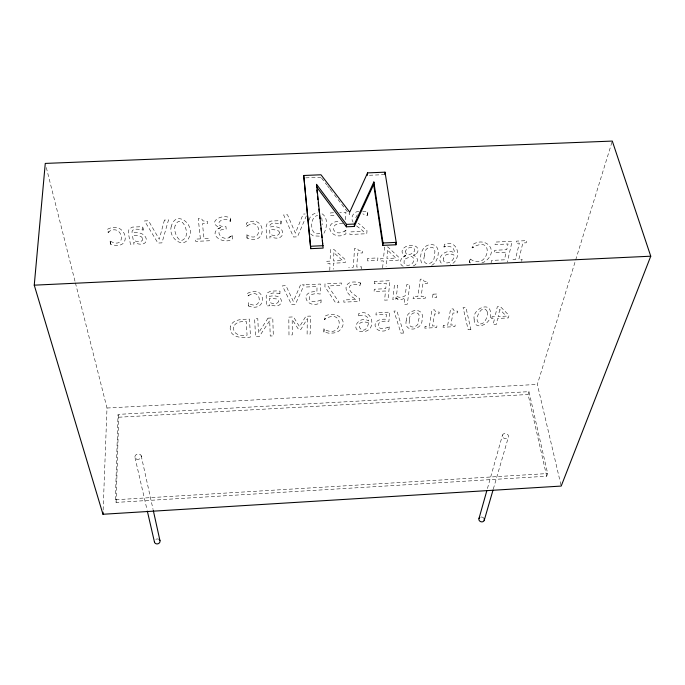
<?xml version="1.0" encoding="UTF-8"?>
<svg xmlns="http://www.w3.org/2000/svg" width="685" height="685" viewBox="0 0 685 685"><rect width="100%" height="100%" fill="white"/><g stroke="black" fill="none" stroke-linecap="round" stroke-linejoin="round"><path stroke-width="0.51" stroke-dasharray="3.42 2.57" d="M247.071 238.14L246.865 234.45L247.071 238.14C268.186 246.694 266.422 212.812 246.257 223.199L246.429 226.41C261.798 214.987 263.408 244.879 247.105 234.998M323.885 332.114L323.919 328.783L324.219 329.305C343.801 339.923 344.606 306.495 324.279 319.501L324.373 316.581C334.366 309.877 350.549 319.715 339.537 330.53A9.667 6.002 -6.2 0 1 333.809 332.978L329.108 333.227L323.885 332.114L324.219 329.305M248.527 306.015L248.347 302.787L248.527 306.015C267.989 313.413 266.397 283.967 247.799 293.197L247.953 295.954C262.115 285.91 263.622 311.821 248.569 303.318M321.102 299.893L321.025 302.582C306.52 310.433 297.992 290.466 316.915 291.69L317.027 286.501L306.092 287.024L306.118 284.712L320.469 284.027L320.203 294.07C316.35 293.283 307.659 293.368 309.654 299.55C312.12 303.575 317.677 301.272 321.102 299.893L320.803 299.371L319.707 300.458M115.388 499.767L118.034 414.391L528.957 391.657L547.658 473.54L546.681 476.212L116.116 502.405L115.388 499.767L547.658 473.54M116.116 502.405L118.71 417.225L118.034 414.391M329.768 270.387L330.024 263.34L326.848 263.494L326.916 261.268L330.101 261.122L330.521 249.588L333.869 249.434L345.403 259.718L345.249 262.638L333.467 263.186L333.227 269.222M103.127 510.008L106.997 408.029L75.35 282.614M395.93 298.138L395.947 297.598L397.934 299.276L400.442 299.593L402.96 299.028L404.963 297.71L404.133 304.354L407.31 304.2L409.81 284.626L406.565 284.78L405.212 295.672C402.789 297.538 398.953 298.026 396.427 296.1L397.668 285.208L394.423 285.362L392.83 299.747L395.759 299.61L395.93 298.138L397.934 299.276M345.54 219.679L345.925 212.23L339.743 212.496M342.894 223.695C338.775 222.702 331.797 224.689 333.826 230.22C336.061 234.63 342.902 232.943 345.779 230.194L345.942 233.859C332.362 242.207 320.931 222.522 339.34 221.127M280.918 224.046L281.073 221.127L278.238 220.75L270.917 221.067L267.27 223.027L266.114 226.795L266.499 238.2L269.984 238.046L269.933 236.291C285.868 244.348 288.197 223.438 269.65 227.077C269.359 221.469 277.639 223.233 280.918 224.046L281.073 221.127M349.71 212.179L349.573 214.61L332.653 192.536M279.891 293.685L280.028 291.176L277.408 290.868L270.635 291.193L267.253 292.906L266.182 296.143L266.533 305.938L269.77 305.775L269.719 304.268C284.369 311.41 286.347 292.666 269.462 296.357C269.368 291.348 276.911 293.146 279.891 293.685L280.028 291.176M361.415 268.905L361.56 266.825L356.765 267.047L357.681 253.15L362.553 252.928L362.69 251.001L358.657 250.573L357.33 248.295L354.522 248.424L353.349 267.21L348.656 267.424M358.538 315.913L358.709 313.567C372.965 307.882 377.392 331.052 363.041 331.677C348.614 331.574 358.709 314.518 368.667 320.957C368.958 315.657 362.536 314.115 358.538 315.913L358.623 315.374L360.019 315.502M382.615 267.904L383.283 260.865L380.132 261.011L380.329 258.793L383.497 258.647L384.585 247.122L387.916 246.968L398.73 257.243L398.405 260.163L386.7 260.711L386.109 266.739M445.627 246.549L444.008 247.011L444.068 246.463C448.581 245.376 455.26 246.951 454.198 252.945C447.091 247.473 434.102 258.151 442.656 264.436M389.268 326.856L388.994 329.357C374.318 336.737 368.222 317.977 385.903 319.236L386.408 314.415L375.954 314.937L376.159 312.788L389.868 312.103L388.857 321.445C385.133 320.811 377.067 320.708 378.394 326.574C380.663 330.435 386.023 328.029 389.268 326.856L388.96 326.343L387.898 327.387M362.622 211.143L367.811 212.187L367.365 215.458L362.819 213.883M360.344 282.896L359.95 285.705C356.825 284.189 352.124 283.239 349.65 286.313C347.946 292.444 356.097 295.381 359.736 298.728L359.548 301.383L343.836 302.154L343.956 299.979L356.5 299.362C340.856 292.632 343.253 278.187 360.344 282.896L359.95 285.705M470.818 262.997L469.319 262.475L469.824 258.699C488.122 272.664 496.488 233.063 472.102 247.884L472.744 244.502C485.596 236.188 499.117 250.153 485.999 260.788A10.438 6.739 -13.6 0 1 481.889 262.954M367.365 215.458L367.811 212.187M444.008 247.011L444.445 244.297C459.027 239.039 462.178 260.24 450.362 264.684M491.102 262.817L491.616 260.411L504.417 259.812L506.164 252.174L494.142 252.731L494.673 250.273L506.729 249.717L508.047 243.971L495.024 244.571L495.563 242.062L512.14 241.308L507.311 262.055M521.593 261.387L522.116 259.315L518.802 259.469L522.852 242.961L526.217 242.807L526.748 240.641L516.481 241.111L515.968 243.269L519.341 243.115L515.36 259.624L512.046 259.786M469.319 262.475L470.201 259.221M355.772 217.761L357.322 214.842M487.437 488.533L502.516 434.975M493.328 489.004L508.373 437.218A3.142 2.56 15.6 0 0 504.871 433.502A3.142 2.56 15.6 0 0 503.09 437.578A3.142 2.56 15.6 0 0 508.373 437.218M247.953 295.954L249.023 295.389M546.681 476.212L528.101 394.5L528.957 391.657M472.102 247.884L473.737 247.002M560.964 485.031L537.34 384.413L611.979 142.095M246.429 226.41L247.585 225.767M309.098 220.039C309.86 215.972 313.516 212.907 317.677 212.984M230.383 221.435L230.383 218.172C222.634 213.018 205.748 222.428 220.399 227.84L220.399 227.497C206.031 234.21 224.252 245.572 232.617 238.817L232.112 235.135C224.226 244.99 210.449 228.876 226.161 229.158L225.964 226.641C211.528 227.146 221.897 214.619 230.383 221.435L230.383 218.172M143.105 230.092L142.84 227.163L139.877 226.778L132.428 227.103L128.985 229.073L128.352 232.849L130.433 244.288L133.977 244.125L133.669 242.362C151.71 250.385 149.818 229.175 132.025 233.131C130.963 227.369 140.031 229.364 143.105 230.092L142.84 227.163M324.279 319.501L325.7 318.722M108.144 232.48L108.376 231.907C123.026 222.017 127.521 250.736 110.105 241.086L109.917 240.529L110.533 244.237C134.054 251.926 126.597 219.311 107.485 229.261L108.144 232.48L109.223 231.838M306.392 215.809L297.478 236.822L293.497 237.001L283.65 214.919L287.503 214.756L295.389 233.165L303.181 214.08L305.193 213.985M323.945 233.277C327.13 227.514 328.346 217.248 321.667 213.532M415.53 254.443L413.612 254.914L413.689 255.539C417.251 254.486 420.136 249.331 416.403 246.78A7.638 5.086 -10.7 0 0 412.473 245.47C408.714 245.239 404.047 246.3 402.369 250.068A8.845 5.891 -10.7 0 0 402.831 253.938L405.589 255.942C400.605 256.832 397.925 264.29 403.431 266.405M403.431 257.063L405.494 255.488L405.589 255.942M413.295 265.934C417.953 264.376 419.237 256.875 413.689 255.539M431.636 265.378C439.025 261.97 442.065 244.202 430.933 244.588C421.532 244.708 417.781 258.51 422.833 265.009M319.835 233.225C309.714 237.704 309.115 216.434 317.626 215.535M229.055 237.147L232.395 235.683M344.598 231.367L346.105 230.734M218.549 228.61L220.399 227.84M358.837 211.297C353.571 211.562 349.881 217.71 353.135 222.24M319.313 236.128L313.276 235.88L310.562 233.919M106.997 408.029L537.34 384.413M118.71 417.225L528.101 394.5M333.552 212.761L330.461 212.898L330.367 215.595L335.273 215.381M305.733 177.869L320.931 177.252M369.446 175.266L383.78 174.675M356.611 225.922L363.521 231.35L349.992 231.95L349.855 234.475L366.783 233.722L367.014 230.631L358.255 223.156M321.582 178.1L326.788 184.89M327.439 185.738L329.391 188.289M330.042 189.137L331.994 191.689M321.744 217.761L322.541 224.629M46.315 167.56L75.085 281.578M134.996 457.546L147.138 510.239M141.196 455.748L153.089 509.546M110.105 241.086L110.533 244.237M481.127 517.029A2.783 2.389 18.2 0 1 483.704 518.065M155.82 539.378A2.843 2.466 -16.5 0 1 158.629 539.172M443.46 258.579C442.878 267.15 455.808 261.61 453.855 254.931C450.285 253.073 444.068 253.758 443.46 258.579M405.623 251.07L405.905 253.313L407.78 255.145C410.443 254.161 415.384 253.056 414.476 249.203L413.671 248.244C410.931 246.737 406.333 247.653 405.623 251.07M307.282 318.739L307.111 334.16L310.177 334.006L310.451 316.059L305.878 316.282L299.542 326.685L293.471 316.898L288.805 317.138L288.993 335.085L292.281 334.914L292.187 319.493L298.737 329.725L300.741 329.622L307.282 318.739M487.326 311.829C489.039 316.804 481.521 329.648 477.342 321.102C475.467 316.059 483.259 303.044 487.326 311.829M474.148 319.099C473.789 332.405 492.455 323.534 490.494 313.833C491.136 300.244 471.982 309.192 474.148 319.099M325.007 283.804L324.921 286.75L335.444 302.565L339.092 302.385L327.995 285.97L341.455 285.328L341.567 283.016L325.007 283.804M142.771 238.705L142.72 239.973L140.93 241.514L136.067 241.334L133.25 240.041L132.428 235.392C135.776 235.828 141.341 234.621 142.771 238.705M171.378 226.05C167.482 238.38 185.078 251.01 189.736 235.64C193.983 223.027 175.814 210.201 171.378 226.05M333.878 252.774L333.552 260.959L342.568 260.54L333.878 252.774M233.731 327.028C232.249 334.691 241.471 336.378 247.071 335.196L246.232 321.351C241.711 321.47 235.126 321.659 233.731 327.028M230.288 326.711C228.781 337.765 242.91 338.527 250.504 337.037L249.486 319.09C242.91 319.45 232.669 318.696 230.288 326.711M368.53 323.183C364.223 341.233 349.752 317.814 368.53 322.669L368.53 323.183M175.206 225.416C172.637 231.967 180.455 247.859 186.003 236.085C188.563 229.526 180.746 213.694 175.206 225.416M409.664 320.118C406.333 330.358 420.008 328.329 418.689 319.69C422.183 309.303 408.286 311.307 409.664 320.118M406.308 320.289C403.097 333.561 422.953 330.564 422.046 319.518C425.573 305.981 405.22 308.986 406.308 320.289M367.802 258.399L367.605 260.916L377.675 260.454L377.897 257.928L367.802 258.399M424.494 255.736C420.564 267.51 435.609 265.266 434.187 255.317C438.297 243.355 422.996 245.564 424.494 255.736M374.455 281.449L374.258 283.77L386.289 283.196L385.741 288.693L374.275 289.241L374.078 291.527L385.509 290.979L384.585 300.158L387.95 299.987L389.97 280.704L374.455 281.449M387.727 250.308L386.922 258.485L395.879 258.074L387.727 250.308M413.355 296.828L413.098 298.754L425.402 298.155L425.685 296.228L421.104 296.451L422.945 283.564L427.594 283.342L427.86 281.561L424.049 281.167L422.945 279.069L420.265 279.197L417.841 296.614L413.355 296.828M425.085 326.377L424.811 328.166L436.662 327.567L436.961 325.769L432.543 325.992L434.478 314.004L438.957 313.781L439.239 312.12L435.574 311.778L434.547 309.825L431.961 309.954L429.401 326.154L425.085 326.377M433.023 294.182L432.458 297.812L436.508 297.615L437.09 293.985L433.023 294.182M443.366 325.443L443.058 327.242L454.883 326.642L455.225 324.844L450.816 325.067L453.008 313.079L457.477 312.857L457.794 311.195L454.146 310.844L453.162 308.892L450.584 309.021L447.682 325.229L443.366 325.443M279.343 232.643L279.12 233.91C276.997 236.873 272.433 235.7 269.856 233.97L269.719 229.338L277.331 230.126L279.095 231.521L279.343 232.643M278.444 301.066L278.23 302.154C276.183 304.748 272.108 303.729 269.65 302.273L269.522 298.3L276.577 298.925L278.213 300.107L278.444 301.066M492.095 316.838L491.659 318.756L494.544 318.611L493.123 324.69L496.231 324.536L497.678 318.457L508.398 317.908L509.032 315.391L500.35 306.606L497.31 306.76L494.99 316.693L492.095 316.838M499.802 309.483L498.132 316.538L506.335 316.119L499.802 309.483M404.184 260.36L404.039 263.091L404.895 264.273C409.913 268.332 418.03 259.812 411.462 256.336L405.794 258.656L404.184 260.36M164.434 220.082L159.271 239.219L148.474 220.767L144.561 220.938L157.91 243.055L161.951 242.875L168.536 219.902L164.434 220.082M300.484 284.977L293.317 301.409L285.979 285.671L282.417 285.842L291.57 304.714L295.261 304.525L304.217 284.797L300.484 284.977M267.998 318.165L258.468 332.953L257.791 318.679L254.64 318.833L255.548 336.789L259.255 336.592L269.719 320.606L270.233 336.035L273.315 335.881L272.784 317.934L267.998 318.165M403.705 333.021L400.948 333.167L393.986 311.076L396.872 310.939L403.705 333.021M470.886 329.588L468.155 329.725L463.086 307.642L465.946 307.505L470.886 329.588M200.38 238.894L195.405 239.116L195.653 241.368L209.302 240.76L209.079 238.508L204.002 238.74L202.477 223.678L207.641 223.456L207.444 221.366L203.051 220.887L201.227 218.412L198.239 218.541L200.38 238.894M136.486 459.096A3.228 2.671 -13.1 0 0 141.298 456.433A3.228 2.671 -13.1 0 0 136.512 454.429A3.228 2.671 -13.1 0 0 136.486 459.096"/><path stroke-width="1.03" d="M373.667 184.453L382.795 245.384L395.964 244.785L396.221 242.379L385.021 172.175L367.571 172.885L349.71 212.179L320.991 174.786L303.72 175.488L310.733 248.664L323.14 248.098L316.573 184.368L346.507 224.38L346.379 226.812L354.291 226.461L373.667 184.453L373.856 181.996L354.436 224.038L354.291 226.461M310.733 248.664L303.72 175.488M316.573 184.368L316.521 186.825L346.379 226.812M102.964 514.264L34.25 285.166L45.27 163.415L612.296 141.076L650.75 256.207L561.203 486.067L102.964 514.264L103.041 512.132M367.391 175.343L367.571 172.885M384.799 174.632L385.021 172.175M382.795 245.384L383.018 242.978L373.856 181.996M479.021 518.399L486.855 490.588M484.184 520.48L493.037 490.023M34.25 285.166L650.75 256.207M310.767 246.249L323.209 245.684M383.018 242.978L396.221 242.379M346.507 224.38L354.436 224.038M147.378 511.275L154.519 542.272M153.32 510.582L159.947 540.593M395.63 242.687L395.964 244.785M316.864 189.993L317.206 193.161M317.549 196.33L317.891 199.506M318.234 202.674L318.576 205.843M318.919 209.011L319.261 212.179M319.604 215.347L319.946 218.515M320.289 221.683L320.631 224.851M320.974 228.028L321.316 231.196M321.659 234.364L322.001 237.532M322.344 240.7L322.686 243.869M484.089 518.631A2.783 2.389 18.2 0 1 482.976 521.653A2.783 2.389 18.2 0 1 479.346 520.643A2.783 2.389 18.2 0 1 479.842 517.449M159.211 539.523A2.843 2.466 -16.5 0 1 158.321 543.659A2.843 2.466 -16.5 0 1 154.425 541.638"/></g></svg>
